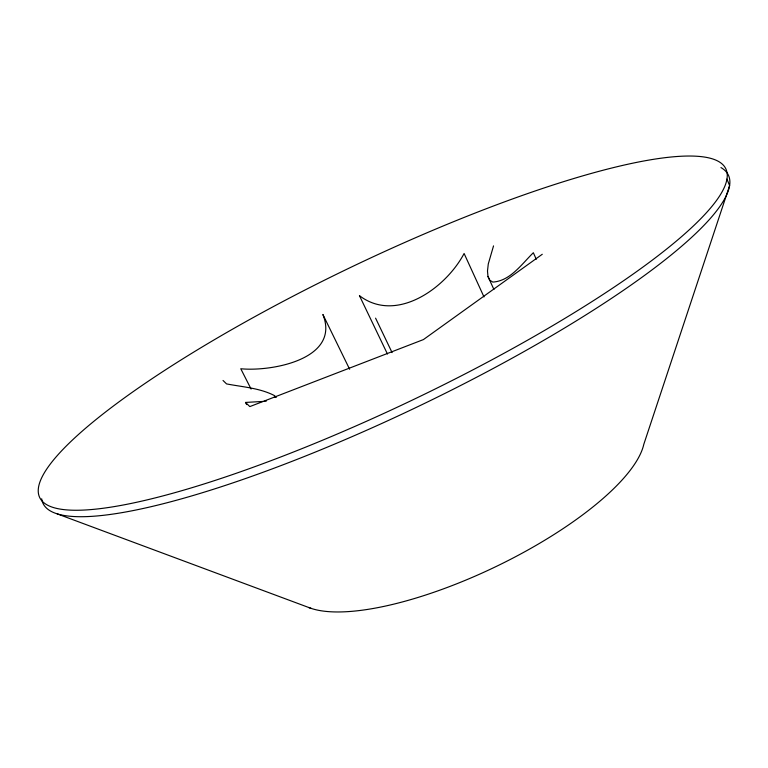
<?xml version="1.0" encoding="UTF-8"?>
<svg xmlns="http://www.w3.org/2000/svg" width="768" height="768" viewBox="0 0 768 768"><rect width="100%" height="100%" fill="white"/><g stroke="black" fill="none" stroke-linecap="round" stroke-linejoin="round"><path stroke-width="1.15" d="M493.536 245.885L488.285 263.942L487.488 270.989L487.978 276.47L493.92 289.498M542.275 254.266L423.408 339.59L249.821 406.598L245.549 402.432L263.366 401.414M264.413 401.328L266.458 400.982M274.07 397.238L276.307 397.094M57.178 513.85L311.251 608.429M223.027 380.467L226.55 383.904C242.698 387.024 259.978 388.013 274.762 395.741L275.731 397.469M245.549 402.432L246.634 404.554M251.088 389.059L240.768 368.746C271.066 371.798 340.819 359.366 322.886 314.477L349.632 369.254M487.978 276.47L489.773 280.205L492.854 282.086C510.365 280.954 521.75 264 533.347 252.73L536.266 259.277M387.456 354.029L359.443 295.661C396.49 323.914 446.102 287.77 464.102 253.488L483.994 296.938M375.581 318.154L392.083 352.598M726.95 179.078A380.381 73.152 -25.6 0 1 198.096 485.818A380.381 73.152 -25.6 0 1 223.248 334.522A380.381 73.152 -25.6 0 1 726.95 179.078L729.6 185.606L643.786 444.374A193.094 61.19 -25.6 0 1 498.23 565.488A193.094 61.19 -25.6 0 1 308.65 607.478M720.96 167.578A379.958 74.63 -25.6 0 1 429.936 400.8A379.958 74.63 -25.6 0 1 41.693 498.797"/></g></svg>
